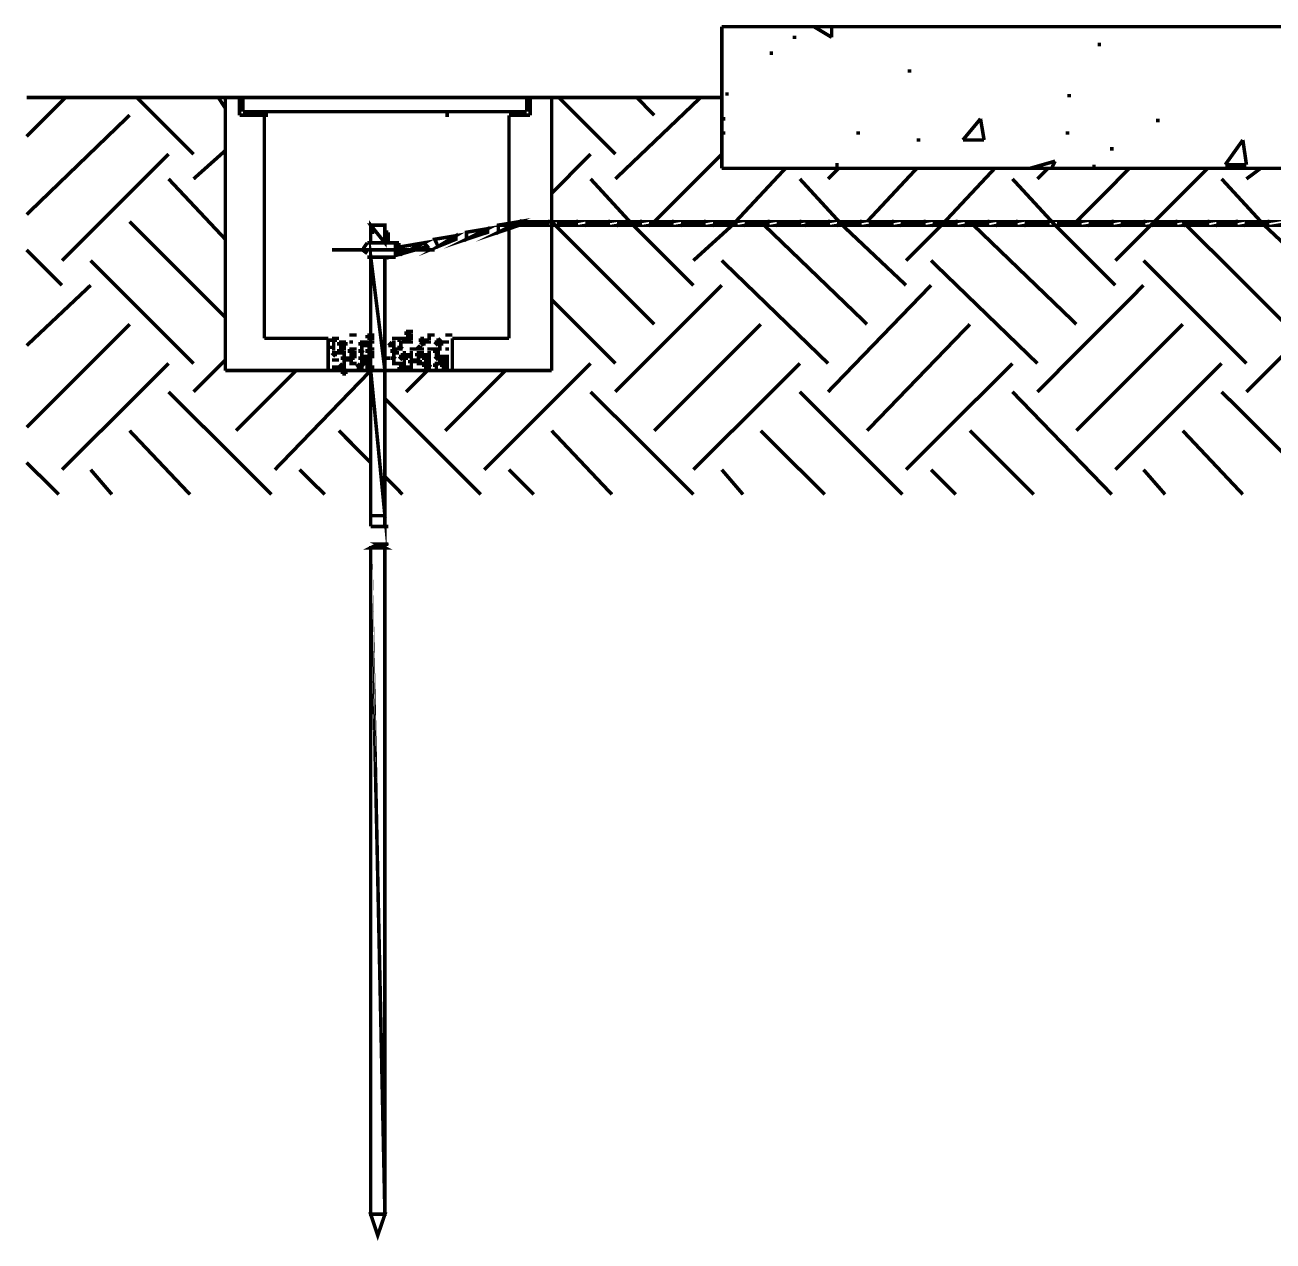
# Model space of a CAD drawing. Extents: x 219 to 1226, y 175 to 465.
# Drawn here: x 219.28 to 234.21, y 193.57 to 208.11 of the extents above; entities that cross this region are included whole.
import ezdxf

# ---------------------------------------------------------------- set-up
doc = ezdxf.new("R2010")
doc.units = 0
doc.header["$MEASUREMENT"] = 0
for name, color, linetype in [('C00-00-00-BLACK', 7, 'Continuous'), ('C00-FF-00', 3, 'Continuous'), ('C95-49-00', 34, 'Continuous'), ('CFD-CC-65', 31, 'Continuous')]:
    doc.layers.add(name, color=color, linetype=linetype)

msp = doc.modelspace()

# ---------------------------------------------------------------- linework, layer by layer
at = {"layer": 'C00-00-00-BLACK', "const_width": 0.0423}
for points in [[(227.613, 208.094), (237.877, 208.094)], [(227.613, 206.4), (227.613, 208.094)], [(228.716, 208.094), (228.928, 207.967)], [(228.928, 207.967), (228.928, 208.094)], [(228.462, 207.967), (228.505, 207.967)], [(228.206, 207.798), (228.206, 207.755)], [(232.108, 207.882), (232.151, 207.882)], [(229.859, 207.586), (229.859, 207.544)], [(219.299, 207.248), (227.613, 207.248)], [(221.675, 203.982), (221.675, 207.248)], [(221.675, 207.248), (221.845, 207.248)], [(221.845, 207.248), (221.845, 207.036)], [(221.887, 207.248), (225.279, 207.248)], [(221.887, 207.248), (221.887, 207.078)], [(225.279, 207.078), (225.279, 207.248)], [(225.321, 207.248), (225.578, 207.248)], [(225.321, 207.036), (225.321, 207.248)], [(225.578, 207.248), (225.578, 205.848)], [(225.578, 203.982), (225.578, 207.248)], [(227.613, 206.993), (227.613, 207.248)], [(227.656, 207.289), (227.697, 207.289)], [(231.769, 207.289), (231.769, 207.248)], [(221.887, 207.078), (225.279, 207.078)], [(221.845, 207.036), (222.141, 207.036)], [(222.141, 204.367), (222.141, 207.036)], [(222.141, 207.036), (222.184, 207.036)], [(224.306, 207.036), (224.349, 207.036)], [(225.068, 204.367), (225.068, 207.036)], [(225.068, 207.036), (225.321, 207.036)], [(227.613, 206.993), (227.656, 206.993)], [(230.497, 206.739), (230.708, 206.993)], [(230.751, 206.739), (230.708, 206.993)], [(232.83, 206.993), (232.83, 206.952)], [(227.613, 206.823), (227.656, 206.823)], [(229.224, 206.823), (229.267, 206.823)], [(231.727, 206.823), (231.769, 206.823)], [(229.946, 206.739), (229.989, 206.739)], [(230.497, 206.739), (230.751, 206.739)], [(232.278, 206.655), (232.278, 206.613)], [(233.635, 206.443), (233.846, 206.739)], [(233.889, 206.443), (233.846, 206.739)], [(231.301, 206.4), (231.6, 206.486)], [(231.558, 206.4), (231.6, 206.486)], [(237.877, 206.4), (227.613, 206.4)], [(228.971, 206.443), (229.013, 206.443)], [(232.066, 206.443), (232.066, 206.4)], [(233.635, 206.443), (233.889, 206.443)], [(223.414, 205.721), (223.414, 205.509)], [(223.414, 205.721), (223.584, 205.721)], [(223.584, 205.721), (223.584, 205.509)], [(223.414, 205.636), (223.457, 205.636)], [(223.414, 205.509), (223.414, 205.636)], [(223.584, 205.636), (223.625, 205.636)], [(223.625, 205.509), (223.625, 205.636)], [(222.949, 205.425), (224.179, 205.425)], [(223.372, 205.509), (223.372, 205.509), (223.329, 205.447), (223.329, 205.425), (223.329, 205.415), (223.372, 205.382), (223.372, 205.382)], [(223.372, 205.509), (223.711, 205.509)], [(223.711, 205.339), (223.711, 205.509)], [(223.711, 205.509), (223.711, 205.382)], [(223.753, 205.509), (223.711, 205.509)], [(223.711, 205.466), (223.753, 205.466)], [(223.711, 205.466), (223.753, 205.466)], [(223.711, 205.425), (223.753, 205.425)], [(223.711, 205.425), (223.753, 205.425)], [(223.753, 205.382), (223.753, 205.509)], [(223.372, 205.339), (223.711, 205.339)], [(223.414, 205.339), (223.414, 202.118)], [(223.584, 205.339), (223.584, 202.118)], [(223.711, 205.382), (223.753, 205.382)], [(223.753, 205.382), (223.795, 205.382)], [(222.141, 204.367), (222.906, 204.367)], [(222.906, 203.982), (222.906, 204.367)], [(222.949, 204.367), (222.991, 204.367)], [(222.949, 204.367), (222.949, 204.324)], [(222.991, 204.367), (222.949, 204.367)], [(222.949, 204.367), (222.991, 204.367)], [(222.991, 204.324), (222.991, 204.367)], [(222.991, 204.367), (223.033, 204.367)], [(222.991, 204.367), (223.033, 204.367)], [(223.159, 204.408), (223.202, 204.408)], [(223.159, 204.408), (223.202, 204.408)], [(223.159, 204.408), (223.202, 204.408)], [(223.159, 204.408), (223.202, 204.408)], [(223.159, 204.408), (223.202, 204.408)], [(223.202, 204.408), (223.159, 204.408)], [(223.159, 204.408), (223.202, 204.408)], [(223.159, 204.408), (223.202, 204.408)], [(223.202, 204.408), (223.245, 204.408)], [(223.202, 204.408), (223.245, 204.408)], [(223.414, 204.408), (223.372, 204.408)], [(223.372, 204.408), (223.372, 204.367)], [(223.372, 204.367), (223.414, 204.367)], [(223.372, 204.367), (223.414, 204.367)], [(223.414, 204.367), (223.414, 204.408)], [(223.414, 204.408), (223.457, 204.408)], [(223.414, 204.408), (223.457, 204.408)], [(223.414, 204.408), (223.457, 204.408)], [(223.414, 204.408), (223.457, 204.408)], [(223.414, 204.367), (223.457, 204.367)], [(223.668, 204.367), (223.711, 204.367)], [(223.668, 204.367), (223.711, 204.367)], [(223.668, 204.367), (223.711, 204.367)], [(223.668, 204.367), (223.711, 204.367)], [(223.668, 204.367), (223.711, 204.367)], [(223.711, 204.367), (223.668, 204.367)], [(223.668, 204.367), (223.711, 204.367)], [(223.668, 204.367), (223.711, 204.367)], [(223.668, 204.367), (223.711, 204.367)], [(223.711, 204.367), (223.753, 204.367)], [(223.753, 204.367), (223.753, 204.324)], [(223.795, 204.367), (223.753, 204.367)], [(223.753, 204.367), (223.795, 204.367)], [(223.753, 204.367), (223.795, 204.367)], [(223.753, 204.367), (223.795, 204.367)], [(223.837, 204.324), (223.795, 204.367)], [(223.795, 204.367), (223.837, 204.367)], [(223.795, 204.367), (223.837, 204.367)], [(223.88, 204.451), (223.837, 204.451)], [(223.837, 204.451), (223.837, 204.408)], [(223.837, 204.408), (223.88, 204.408)], [(223.837, 204.367), (223.88, 204.367)], [(223.837, 204.367), (223.837, 204.324)], [(223.88, 204.367), (223.837, 204.367)], [(223.88, 204.408), (223.88, 204.451)], [(223.88, 204.451), (223.921, 204.451)], [(223.88, 204.451), (223.921, 204.451)], [(223.88, 204.451), (223.921, 204.451)], [(223.88, 204.451), (223.921, 204.451)], [(223.88, 204.408), (223.921, 204.408)], [(223.88, 204.408), (223.921, 204.408)], [(223.88, 204.324), (223.88, 204.367)], [(223.88, 204.367), (223.921, 204.367)], [(223.88, 204.367), (223.921, 204.367)], [(223.88, 204.367), (223.921, 204.367)], [(224.007, 204.367), (224.007, 204.324)], [(224.05, 204.367), (224.007, 204.367)], [(224.007, 204.367), (224.05, 204.367)], [(224.007, 204.367), (224.05, 204.367)], [(224.007, 204.367), (224.05, 204.367)], [(224.007, 204.367), (224.05, 204.367)], [(224.05, 204.324), (224.05, 204.367)], [(224.091, 204.408), (224.136, 204.408)], [(224.091, 204.408), (224.136, 204.408)], [(224.091, 204.408), (224.136, 204.408)], [(224.091, 204.408), (224.136, 204.408)], [(224.136, 204.408), (224.091, 204.408)], [(224.091, 204.367), (224.091, 204.324)], [(224.091, 204.324), (224.091, 204.367)], [(224.091, 204.367), (224.136, 204.367)], [(224.091, 204.367), (224.136, 204.367)], [(224.136, 204.408), (224.179, 204.408)], [(224.136, 204.408), (224.179, 204.408)], [(224.136, 204.408), (224.179, 204.408)], [(224.136, 204.408), (224.179, 204.408)], [(224.136, 204.408), (224.179, 204.408)], [(224.263, 204.324), (224.22, 204.367)], [(224.22, 204.367), (224.22, 204.324)], [(224.306, 204.408), (224.349, 204.408)], [(224.306, 204.408), (224.349, 204.408)], [(224.306, 204.408), (224.349, 204.408)], [(224.306, 204.408), (224.349, 204.408)], [(224.306, 204.408), (224.349, 204.408)], [(224.349, 204.408), (224.306, 204.408)], [(224.306, 204.408), (224.349, 204.408)], [(224.306, 204.408), (224.349, 204.408)], [(224.349, 204.408), (224.39, 204.408)], [(224.349, 204.408), (224.39, 204.408)], [(224.39, 204.367), (225.068, 204.367)], [(224.39, 204.367), (224.39, 203.982)], [(222.949, 204.324), (222.991, 204.324)], [(222.949, 204.324), (222.991, 204.324)], [(222.949, 204.324), (222.991, 204.324)], [(222.949, 204.281), (222.991, 204.281)], [(222.949, 204.281), (222.991, 204.281)], [(222.949, 204.281), (222.949, 204.24)], [(222.949, 204.24), (222.949, 204.281)], [(222.949, 204.281), (222.991, 204.281)], [(222.949, 204.281), (222.991, 204.281)], [(222.949, 204.281), (222.991, 204.281)], [(222.949, 204.281), (222.991, 204.281)], [(222.949, 204.24), (222.991, 204.24)], [(223.033, 204.324), (223.033, 204.281)], [(223.075, 204.324), (223.033, 204.324)], [(223.033, 204.324), (223.075, 204.324)], [(223.033, 204.281), (223.075, 204.281)], [(223.033, 204.281), (223.075, 204.281)], [(223.033, 204.24), (223.075, 204.24)], [(223.033, 204.24), (223.033, 204.194)], [(223.075, 204.24), (223.033, 204.24)], [(223.118, 204.324), (223.075, 204.324)], [(223.075, 204.324), (223.118, 204.324)], [(223.075, 204.324), (223.118, 204.324)], [(223.075, 204.324), (223.118, 204.324)], [(223.075, 204.281), (223.118, 204.281)], [(223.075, 204.281), (223.118, 204.281)], [(223.075, 204.281), (223.118, 204.281)], [(223.075, 204.194), (223.075, 204.24)], [(223.075, 204.24), (223.118, 204.24)], [(223.075, 204.24), (223.118, 204.24)], [(223.118, 204.281), (223.118, 204.324)], [(223.159, 204.324), (223.202, 204.324)], [(223.159, 204.324), (223.202, 204.324)], [(223.159, 204.324), (223.202, 204.324)], [(223.159, 204.324), (223.202, 204.324)], [(223.159, 204.324), (223.202, 204.324)], [(223.159, 204.324), (223.202, 204.324)], [(223.159, 204.324), (223.202, 204.324)], [(223.159, 204.324), (223.202, 204.324)], [(223.159, 204.324), (223.202, 204.324)], [(223.159, 204.24), (223.202, 204.24)], [(223.159, 204.24), (223.159, 204.194)], [(223.202, 204.24), (223.159, 204.24)], [(223.202, 204.194), (223.202, 204.24)], [(223.202, 204.24), (223.245, 204.24)], [(223.202, 204.24), (223.245, 204.24)], [(223.287, 204.324), (223.287, 204.281)], [(223.329, 204.324), (223.287, 204.324)], [(223.287, 204.324), (223.329, 204.324)], [(223.287, 204.324), (223.329, 204.324)], [(223.287, 204.324), (223.329, 204.324)], [(223.287, 204.281), (223.329, 204.281)], [(223.287, 204.281), (223.329, 204.281)], [(223.287, 204.24), (223.287, 204.194)], [(223.329, 204.194), (223.287, 204.24)], [(223.287, 204.24), (223.329, 204.24)], [(223.287, 204.24), (223.329, 204.24)], [(223.329, 204.281), (223.329, 204.324)], [(223.329, 204.324), (223.372, 204.324)], [(223.329, 204.324), (223.372, 204.324)], [(223.329, 204.281), (223.372, 204.281)], [(223.329, 204.281), (223.372, 204.281)], [(223.329, 204.281), (223.372, 204.281)], [(223.372, 204.324), (223.414, 204.324)], [(223.372, 204.324), (223.372, 204.281)], [(223.414, 204.324), (223.372, 204.324)], [(223.372, 204.281), (223.414, 204.281)], [(223.372, 204.281), (223.414, 204.281)], [(223.372, 204.24), (223.414, 204.24)], [(223.372, 204.24), (223.372, 204.194)], [(223.414, 204.24), (223.372, 204.24)], [(223.414, 204.281), (223.414, 204.324)], [(223.414, 204.324), (223.457, 204.324)], [(223.414, 204.324), (223.457, 204.324)], [(223.414, 204.324), (223.457, 204.324)], [(223.414, 204.194), (223.414, 204.24)], [(223.414, 204.24), (223.457, 204.24)], [(223.414, 204.24), (223.457, 204.24)], [(223.414, 204.24), (223.457, 204.24)], [(223.668, 204.324), (223.625, 204.281)], [(223.625, 204.281), (223.668, 204.281)], [(223.668, 204.281), (223.668, 204.324)], [(223.668, 204.324), (223.711, 204.324)], [(223.668, 204.324), (223.711, 204.324)], [(223.668, 204.324), (223.711, 204.324)], [(223.668, 204.281), (223.711, 204.281)], [(223.668, 204.281), (223.711, 204.281)], [(223.668, 204.281), (223.711, 204.281)], [(223.668, 204.24), (223.711, 204.24)], [(223.668, 204.24), (223.668, 204.194)], [(223.711, 204.24), (223.668, 204.24)], [(223.711, 204.194), (223.711, 204.24)], [(223.711, 204.24), (223.753, 204.24)], [(223.711, 204.24), (223.753, 204.24)], [(223.711, 204.24), (223.753, 204.24)], [(223.753, 204.324), (223.795, 204.324)], [(223.753, 204.324), (223.795, 204.324)], [(223.753, 204.281), (223.753, 204.24)], [(223.795, 204.24), (223.753, 204.281)], [(223.753, 204.281), (223.795, 204.281)], [(223.753, 204.281), (223.795, 204.281)], [(223.753, 204.24), (223.795, 204.24)], [(223.753, 204.24), (223.795, 204.24)], [(223.753, 204.24), (223.795, 204.24)], [(223.753, 204.24), (223.795, 204.24)], [(223.795, 204.324), (223.837, 204.324)], [(223.795, 204.324), (223.837, 204.324)], [(223.795, 204.324), (223.837, 204.324)], [(223.837, 204.324), (223.88, 204.324)], [(223.88, 204.324), (223.921, 204.324)], [(223.88, 204.24), (223.921, 204.24)], [(223.88, 204.24), (223.921, 204.24)], [(223.88, 204.24), (223.921, 204.24)], [(223.88, 204.24), (223.921, 204.24)], [(223.88, 204.24), (223.921, 204.24)], [(223.921, 204.24), (223.88, 204.24)], [(223.88, 204.24), (223.921, 204.24)], [(223.88, 204.24), (223.921, 204.24)], [(223.921, 204.24), (223.964, 204.24)], [(223.921, 204.24), (223.964, 204.24)], [(224.007, 204.281), (223.964, 204.24)], [(223.964, 204.24), (224.007, 204.24)], [(223.964, 204.24), (224.007, 204.24)], [(224.007, 204.324), (224.05, 204.324)], [(224.007, 204.324), (224.05, 204.324)], [(224.007, 204.324), (224.05, 204.324)], [(224.007, 204.324), (224.05, 204.281)], [(224.007, 204.24), (224.007, 204.281)], [(224.007, 204.24), (224.05, 204.24)], [(224.007, 204.24), (224.05, 204.24)], [(224.007, 204.24), (224.05, 204.24)], [(224.007, 204.24), (224.05, 204.24)], [(224.05, 204.281), (224.05, 204.324)], [(224.05, 204.324), (224.091, 204.324)], [(224.091, 204.324), (224.136, 204.324)], [(224.091, 204.324), (224.136, 204.324)], [(224.091, 204.324), (224.136, 204.324)], [(224.091, 204.324), (224.136, 204.324)], [(224.136, 204.324), (224.091, 204.324)], [(224.091, 204.24), (224.136, 204.24)], [(224.091, 204.24), (224.136, 204.24)], [(224.091, 204.24), (224.136, 204.24)], [(224.091, 204.24), (224.136, 204.24)], [(224.091, 204.24), (224.136, 204.24)], [(224.136, 204.24), (224.091, 204.24)], [(224.091, 204.24), (224.136, 204.24)], [(224.091, 204.24), (224.136, 204.24)], [(224.136, 204.24), (224.179, 204.24)], [(224.136, 204.24), (224.179, 204.24)], [(224.179, 204.324), (224.22, 204.324)], [(224.179, 204.324), (224.22, 204.324)], [(224.179, 204.324), (224.22, 204.281)], [(224.22, 204.324), (224.179, 204.324)], [(224.179, 204.324), (224.22, 204.324)], [(224.179, 204.24), (224.22, 204.24)], [(224.179, 204.24), (224.179, 204.194)], [(224.22, 204.24), (224.179, 204.24)], [(224.22, 204.324), (224.263, 204.324)], [(224.22, 204.281), (224.263, 204.281)], [(224.22, 204.281), (224.263, 204.281)], [(224.22, 204.194), (224.22, 204.24)], [(224.22, 204.24), (224.263, 204.24)], [(224.22, 204.24), (224.263, 204.24)], [(224.22, 204.24), (224.263, 204.24)], [(224.263, 204.281), (224.263, 204.324)], [(224.263, 204.324), (224.306, 204.324)], [(224.263, 204.324), (224.306, 204.324)], [(224.306, 204.324), (224.349, 204.324)], [(224.306, 204.324), (224.349, 204.324)], [(224.306, 204.324), (224.349, 204.324)], [(224.306, 204.324), (224.349, 204.324)], [(224.306, 204.324), (224.349, 204.324)], [(224.306, 204.324), (224.349, 204.324)], [(224.306, 204.324), (224.349, 204.324)], [(224.306, 204.324), (224.349, 204.324)], [(224.306, 204.324), (224.349, 204.324)], [(224.306, 204.24), (224.349, 204.24)], [(224.306, 204.24), (224.349, 204.24)], [(224.306, 204.24), (224.349, 204.24)], [(224.306, 204.24), (224.349, 204.24)], [(224.306, 204.24), (224.349, 204.24)], [(224.306, 204.24), (224.349, 204.24)], [(224.306, 204.24), (224.349, 204.24)], [(224.306, 204.24), (224.349, 204.24)], [(224.306, 204.24), (224.349, 204.24)], [(224.306, 204.24), (224.349, 204.24)], [(222.906, 204.067), (222.906, 204.109)], [(222.991, 204.194), (222.949, 204.194)], [(222.949, 204.194), (222.991, 204.194)], [(222.949, 204.194), (222.991, 204.151)], [(222.949, 204.109), (222.991, 204.109)], [(222.949, 204.109), (222.991, 204.109)], [(222.949, 204.109), (222.991, 204.109)], [(222.949, 204.109), (222.991, 204.109)], [(222.991, 204.109), (222.949, 204.109)], [(222.991, 204.151), (222.991, 204.194)], [(222.991, 204.194), (223.033, 204.194)], [(222.991, 204.194), (223.033, 204.194)], [(222.991, 204.194), (223.033, 204.194)], [(222.991, 204.194), (223.033, 204.194)], [(222.991, 204.194), (223.033, 204.194)], [(222.991, 204.194), (223.033, 204.194)], [(222.991, 204.109), (223.033, 204.109)], [(222.991, 204.109), (223.033, 204.109)], [(222.991, 204.109), (223.033, 204.109)], [(222.991, 204.109), (223.033, 204.109)], [(223.033, 204.194), (223.075, 204.194)], [(223.075, 204.067), (223.033, 204.025)], [(223.075, 204.194), (223.118, 204.194)], [(223.075, 204.151), (223.075, 204.109)], [(223.118, 204.151), (223.075, 204.151)], [(223.075, 204.151), (223.118, 204.151)], [(223.075, 204.151), (223.118, 204.151)], [(223.075, 204.151), (223.118, 204.151)], [(223.075, 204.151), (223.118, 204.151)], [(223.075, 204.109), (223.118, 204.109)], [(223.075, 204.109), (223.118, 204.109)], [(223.075, 204.109), (223.118, 204.109)], [(223.075, 204.109), (223.118, 204.109)], [(223.075, 204.025), (223.075, 204.067)], [(223.075, 204.067), (223.118, 204.067)], [(223.118, 204.109), (223.118, 204.151)], [(223.118, 204.109), (223.159, 204.109)], [(223.118, 204.109), (223.159, 204.109)], [(223.159, 204.194), (223.202, 204.194)], [(223.159, 204.194), (223.202, 204.194)], [(223.159, 204.151), (223.202, 204.151)], [(223.159, 204.151), (223.159, 204.109)], [(223.202, 204.151), (223.159, 204.151)], [(223.159, 204.151), (223.202, 204.151)], [(223.159, 204.151), (223.202, 204.151)], [(223.159, 204.109), (223.202, 204.109)], [(223.159, 204.109), (223.202, 204.109)], [(223.159, 204.067), (223.202, 204.067)], [(223.159, 204.067), (223.202, 204.067)], [(223.159, 204.067), (223.202, 204.067)], [(223.159, 204.067), (223.202, 204.067)], [(223.202, 204.067), (223.159, 204.067)], [(223.202, 204.194), (223.245, 204.194)], [(223.202, 204.194), (223.245, 204.194)], [(223.202, 204.109), (223.202, 204.151)], [(223.202, 204.151), (223.245, 204.151)], [(223.202, 204.067), (223.245, 204.067)], [(223.202, 204.067), (223.245, 204.067)], [(223.202, 204.067), (223.245, 204.067)], [(223.202, 204.067), (223.245, 204.067)], [(223.202, 204.067), (223.245, 204.067)], [(223.287, 204.067), (223.245, 204.025)], [(223.287, 204.194), (223.329, 204.194)], [(223.287, 204.194), (223.329, 204.194)], [(223.287, 204.194), (223.329, 204.194)], [(223.287, 204.194), (223.329, 204.194)], [(223.287, 204.151), (223.287, 204.109)], [(223.329, 204.151), (223.287, 204.151)], [(223.287, 204.151), (223.329, 204.151)], [(223.287, 204.151), (223.329, 204.151)], [(223.287, 204.151), (223.329, 204.151)], [(223.287, 204.151), (223.329, 204.151)], [(223.287, 204.109), (223.329, 204.109)], [(223.287, 204.109), (223.329, 204.109)], [(223.287, 204.109), (223.329, 204.109)], [(223.287, 204.109), (223.329, 204.109)], [(223.329, 204.025), (223.287, 204.067)], [(223.287, 204.067), (223.329, 204.067)], [(223.287, 204.067), (223.329, 204.067)], [(223.329, 204.109), (223.329, 204.151)], [(223.329, 204.151), (223.372, 204.151)], [(223.372, 204.109), (223.329, 204.067)], [(223.329, 204.109), (223.372, 204.109)], [(223.329, 204.067), (223.372, 204.067)], [(223.329, 204.067), (223.372, 204.067)], [(223.372, 204.194), (223.414, 204.194)], [(223.372, 204.194), (223.414, 204.194)], [(223.372, 204.151), (223.414, 204.151)], [(223.372, 204.151), (223.414, 204.151)], [(223.372, 204.151), (223.372, 204.109)], [(223.414, 204.151), (223.372, 204.151)], [(223.372, 204.151), (223.414, 204.151)], [(223.372, 204.151), (223.414, 204.151)], [(223.372, 204.067), (223.372, 204.109)], [(223.372, 204.109), (223.414, 204.109)], [(223.372, 204.109), (223.414, 204.109)], [(223.372, 204.109), (223.414, 204.109)], [(223.372, 204.067), (223.414, 204.067)], [(223.372, 204.067), (223.414, 204.067)], [(223.414, 204.067), (223.372, 204.067)], [(223.372, 204.067), (223.372, 204.025)], [(223.372, 204.067), (223.414, 204.067)], [(223.414, 204.194), (223.457, 204.194)], [(223.414, 204.109), (223.414, 204.151)], [(223.414, 204.151), (223.457, 204.151)], [(223.414, 204.025), (223.414, 204.067)], [(223.625, 204.109), (223.625, 204.151)], [(223.668, 204.194), (223.711, 204.194)], [(223.668, 204.194), (223.711, 204.194)], [(223.668, 204.151), (223.711, 204.151)], [(223.668, 204.151), (223.668, 204.109)], [(223.668, 204.109), (223.711, 204.151)], [(223.711, 204.151), (223.668, 204.151)], [(223.668, 204.151), (223.711, 204.151)], [(223.668, 204.151), (223.711, 204.151)], [(223.668, 204.151), (223.711, 204.151)], [(223.668, 204.109), (223.711, 204.109)], [(223.668, 204.109), (223.711, 204.109)], [(223.668, 204.067), (223.711, 204.067)], [(223.668, 204.067), (223.711, 204.067)], [(223.668, 204.067), (223.711, 204.067)], [(223.668, 204.067), (223.711, 204.067)], [(223.668, 204.067), (223.711, 204.067)], [(223.711, 204.067), (223.668, 204.067)], [(223.668, 204.067), (223.711, 204.067)], [(223.668, 204.067), (223.711, 204.067)], [(223.711, 204.194), (223.753, 204.194)], [(223.711, 204.067), (223.753, 204.067)], [(223.711, 204.067), (223.753, 204.067)], [(223.753, 204.151), (223.795, 204.151)], [(223.753, 204.151), (223.795, 204.151)], [(223.753, 204.151), (223.795, 204.109)], [(223.795, 204.151), (223.753, 204.151)], [(223.753, 204.151), (223.795, 204.151)], [(223.753, 204.067), (223.795, 204.067)], [(223.753, 204.067), (223.795, 204.067)], [(223.753, 204.067), (223.795, 204.025)], [(223.795, 204.067), (223.753, 204.067)], [(223.837, 204.194), (223.795, 204.194)], [(223.795, 204.194), (223.795, 204.151)], [(223.795, 204.151), (223.837, 204.151)], [(223.795, 204.109), (223.837, 204.109)], [(223.795, 204.109), (223.837, 204.109)], [(223.795, 204.025), (223.795, 204.067)], [(223.795, 204.067), (223.837, 204.067)], [(223.795, 204.067), (223.837, 204.067)], [(223.795, 204.067), (223.837, 204.067)], [(223.837, 204.151), (223.837, 204.194)], [(223.837, 204.109), (223.837, 204.151)], [(223.837, 204.151), (223.88, 204.151)], [(223.88, 204.151), (223.88, 204.194)], [(223.88, 204.194), (223.921, 204.194)], [(223.88, 204.151), (223.921, 204.151)], [(223.88, 204.151), (223.921, 204.151)], [(223.88, 204.151), (223.921, 204.151)], [(223.88, 204.151), (223.921, 204.151)], [(223.88, 204.151), (223.921, 204.151)], [(223.88, 204.151), (223.921, 204.151)], [(223.88, 204.151), (223.921, 204.151)], [(223.88, 204.109), (223.921, 204.109)], [(223.88, 204.109), (223.88, 204.067)], [(223.921, 204.109), (223.88, 204.109)], [(223.88, 204.109), (223.921, 204.109)], [(223.88, 204.109), (223.921, 204.109)], [(223.88, 204.067), (223.921, 204.067)], [(223.88, 204.067), (223.921, 204.067)], [(223.88, 204.067), (223.921, 204.067)], [(223.921, 204.067), (223.921, 204.109)], [(223.921, 204.109), (223.964, 204.109)], [(223.964, 204.194), (223.964, 204.151)], [(224.007, 204.194), (223.964, 204.194)], [(223.964, 204.194), (224.007, 204.194)], [(223.964, 204.151), (224.007, 204.151)], [(223.964, 204.151), (224.007, 204.151)], [(223.964, 204.109), (223.964, 204.067)], [(224.007, 204.109), (223.964, 204.109)], [(223.964, 204.067), (224.007, 204.067)], [(223.964, 204.067), (224.007, 204.067)], [(224.05, 204.194), (224.007, 204.194)], [(224.007, 204.194), (224.05, 204.194)], [(224.007, 204.194), (224.05, 204.194)], [(224.007, 204.151), (224.05, 204.151)], [(224.007, 204.151), (224.05, 204.151)], [(224.007, 204.067), (224.007, 204.109)], [(224.007, 204.067), (224.05, 204.067)], [(224.007, 204.067), (224.05, 204.067)], [(224.007, 204.067), (224.05, 204.067)], [(224.05, 204.151), (224.05, 204.194)], [(224.05, 204.151), (224.05, 204.109)], [(224.091, 204.151), (224.05, 204.151)], [(224.05, 204.151), (224.091, 204.151)], [(224.05, 204.151), (224.091, 204.151)], [(224.05, 204.109), (224.091, 204.109)], [(224.05, 204.109), (224.091, 204.109)], [(224.05, 204.067), (224.05, 204.025)], [(224.091, 204.067), (224.05, 204.067)], [(224.05, 204.067), (224.091, 204.067)], [(224.091, 204.194), (224.091, 204.151)], [(224.091, 204.151), (224.091, 204.194)], [(224.091, 204.194), (224.136, 204.194)], [(224.091, 204.194), (224.136, 204.194)], [(224.091, 204.194), (224.136, 204.194)], [(224.091, 204.109), (224.091, 204.151)], [(224.091, 204.151), (224.136, 204.151)], [(224.091, 204.151), (224.136, 204.151)], [(224.091, 204.151), (224.136, 204.151)], [(224.091, 204.151), (224.136, 204.151)], [(224.091, 204.109), (224.136, 204.109)], [(224.091, 204.109), (224.136, 204.109)], [(224.091, 204.109), (224.136, 204.109)], [(224.091, 204.067), (224.091, 204.109)], [(224.136, 204.025), (224.091, 204.067)], [(224.091, 204.067), (224.136, 204.067)], [(224.091, 204.067), (224.136, 204.067)], [(224.091, 204.067), (224.136, 204.067)], [(224.091, 204.067), (224.136, 204.067)], [(224.179, 204.194), (224.22, 204.194)], [(224.179, 204.151), (224.22, 204.151)], [(224.179, 204.151), (224.22, 204.151)], [(224.179, 204.151), (224.22, 204.109)], [(224.22, 204.151), (224.179, 204.151)], [(224.179, 204.151), (224.22, 204.151)], [(224.179, 204.067), (224.22, 204.067)], [(224.179, 204.067), (224.179, 204.025)], [(224.179, 204.025), (224.22, 204.067)], [(224.22, 204.067), (224.179, 204.067)], [(224.179, 204.067), (224.22, 204.067)], [(224.22, 204.151), (224.22, 204.194)], [(224.22, 204.194), (224.22, 204.151)], [(224.22, 204.109), (224.263, 204.151)], [(224.263, 204.151), (224.22, 204.151)], [(224.22, 204.151), (224.263, 204.151)], [(224.22, 204.151), (224.263, 204.151)], [(224.22, 204.109), (224.263, 204.109)], [(224.22, 204.109), (224.263, 204.109)], [(224.22, 204.067), (224.263, 204.067)], [(224.22, 204.067), (224.263, 204.067)], [(224.306, 204.151), (224.263, 204.151)], [(224.263, 204.151), (224.306, 204.151)], [(224.263, 204.151), (224.306, 204.151)], [(224.263, 204.109), (224.306, 204.109)], [(224.263, 204.109), (224.263, 204.067)], [(224.263, 204.067), (224.306, 204.109)], [(224.306, 204.109), (224.263, 204.109)], [(224.263, 204.109), (224.306, 204.109)], [(224.263, 204.067), (224.306, 204.067)], [(224.263, 204.067), (224.263, 204.025)], [(224.306, 204.067), (224.263, 204.067)], [(224.263, 204.067), (224.306, 204.067)], [(224.263, 204.067), (224.306, 204.067)], [(224.263, 204.067), (224.306, 204.067)], [(224.306, 204.151), (224.349, 204.151)], [(224.306, 204.151), (224.349, 204.151)], [(224.306, 204.151), (224.349, 204.151)], [(224.306, 204.151), (224.349, 204.151)], [(224.306, 204.151), (224.349, 204.151)], [(224.306, 204.151), (224.349, 204.151)], [(224.306, 204.109), (224.349, 204.109)], [(224.306, 204.109), (224.349, 204.109)], [(224.306, 204.067), (224.306, 204.109)], [(224.306, 204.025), (224.306, 204.067)], [(224.306, 204.067), (224.349, 204.067)], [(224.306, 204.067), (224.349, 204.067)], [(222.906, 203.982), (221.675, 203.982)], [(224.39, 203.982), (222.906, 203.982)], [(222.949, 204.025), (222.991, 204.025)], [(222.949, 204.025), (222.991, 204.025)], [(222.949, 204.025), (222.991, 204.025)], [(222.949, 204.025), (222.991, 204.025)], [(222.991, 204.025), (222.949, 204.025)], [(222.991, 204.025), (223.033, 204.025)], [(222.991, 204.025), (223.033, 204.025)], [(222.991, 204.025), (223.033, 204.025)], [(222.991, 204.025), (223.033, 204.025)], [(222.991, 204.025), (223.033, 204.025)], [(223.033, 204.025), (223.075, 204.025)], [(223.033, 204.025), (223.075, 204.025)], [(223.118, 203.982), (223.075, 204.025)], [(223.075, 204.025), (223.075, 203.982)], [(223.075, 204.025), (223.118, 204.025)], [(223.075, 204.025), (223.118, 204.025)], [(223.118, 204.025), (223.075, 204.025)], [(223.075, 203.982), (223.118, 203.982)], [(223.075, 203.982), (223.118, 203.982)], [(223.075, 203.982), (223.075, 203.941)], [(223.075, 203.982), (223.118, 203.982)], [(223.075, 203.982), (223.118, 203.982)], [(223.075, 203.982), (223.118, 203.982)], [(223.075, 203.941), (223.118, 203.941)], [(223.075, 203.941), (223.118, 203.941)], [(223.118, 203.941), (223.118, 203.982)], [(223.118, 203.982), (223.159, 203.982)], [(223.118, 203.982), (223.159, 203.982)], [(223.159, 203.982), (223.202, 203.982)], [(223.159, 203.982), (223.202, 203.982)], [(223.159, 203.982), (223.202, 203.982)], [(223.159, 203.982), (223.202, 203.982)], [(223.202, 203.982), (223.159, 203.982)], [(223.159, 203.982), (223.202, 203.982)], [(223.159, 203.982), (223.202, 203.982)], [(223.202, 203.982), (223.245, 203.982)], [(223.202, 203.982), (223.245, 203.982)], [(223.245, 204.025), (223.287, 204.025)], [(223.245, 204.025), (223.287, 204.025)], [(223.287, 204.025), (223.329, 204.025)], [(223.287, 204.025), (223.329, 204.025)], [(223.372, 204.025), (223.414, 204.025)], [(223.372, 204.025), (223.414, 204.025)], [(223.372, 204.025), (223.372, 203.982)], [(223.372, 204.025), (223.414, 204.025)], [(223.372, 204.025), (223.414, 204.025)], [(223.372, 204.025), (223.414, 204.025)], [(223.372, 203.982), (223.414, 203.982)], [(223.372, 203.982), (223.414, 203.982)], [(223.414, 203.982), (223.414, 204.025)], [(223.414, 204.025), (223.457, 204.025)], [(223.753, 204.025), (223.753, 203.982)], [(223.795, 204.025), (223.753, 204.025)], [(223.753, 204.025), (223.795, 204.025)], [(223.753, 203.982), (223.795, 203.982)], [(223.753, 203.982), (223.795, 203.982)], [(223.837, 204.025), (223.795, 204.025)], [(223.795, 204.025), (223.837, 204.025)], [(223.795, 204.025), (223.837, 204.025)], [(223.795, 203.982), (223.837, 203.982)], [(223.795, 203.982), (223.837, 203.982)], [(223.837, 203.982), (223.837, 204.025)], [(223.837, 204.025), (223.88, 204.025)], [(223.837, 203.982), (223.88, 203.982)], [(223.88, 204.025), (223.921, 204.025)], [(223.88, 204.025), (223.921, 204.025)], [(223.88, 204.025), (223.88, 203.982)], [(223.88, 203.982), (223.88, 204.025)], [(223.88, 204.025), (223.921, 204.025)], [(223.88, 204.025), (223.921, 204.025)], [(223.88, 204.025), (223.921, 204.025)], [(223.88, 204.025), (223.921, 204.025)], [(223.88, 203.982), (223.921, 203.982)], [(224.05, 204.025), (224.091, 204.025)], [(224.05, 204.025), (224.091, 204.025)], [(224.091, 204.025), (224.136, 204.025)], [(224.091, 204.025), (224.136, 204.025)], [(224.091, 204.025), (224.136, 204.025)], [(224.179, 204.025), (224.22, 204.025)], [(224.263, 204.025), (224.306, 204.025)], [(224.263, 204.025), (224.306, 204.025)], [(224.263, 204.025), (224.306, 204.025)], [(224.263, 204.025), (224.306, 204.025)], [(224.306, 204.025), (224.349, 204.025)], [(225.578, 203.982), (224.39, 203.982)], [(223.584, 202.247), (223.414, 202.247)], [(223.457, 202.118), (223.414, 202.118)], [(223.498, 202.118), (223.457, 202.118)], [(223.457, 202.118), (223.498, 202.118)], [(223.457, 202.118), (223.498, 202.118)], [(223.541, 202.118), (223.498, 202.118)], [(223.498, 202.118), (223.498, 202.118), (223.541, 202.118), (223.541, 202.118), (223.562, 202.118), (223.609, 202.118), (223.625, 202.118)], [(223.498, 202.118), (223.541, 202.118)], [(223.584, 202.118), (223.541, 202.118)], [(223.541, 202.118), (223.584, 202.118)], [(223.584, 202.118), (223.625, 202.118)], [(223.584, 202.118), (223.625, 202.118)], [(223.584, 202.118), (223.625, 202.118)], [(223.414, 201.863), (223.414, 193.893)], [(223.457, 201.863), (223.414, 201.863)], [(223.541, 201.905), (223.457, 201.863)], [(223.541, 201.863), (223.541, 201.863), (223.467, 201.874), (223.457, 201.863)], [(223.457, 201.863), (223.498, 201.863)], [(223.457, 201.863), (223.498, 201.863)], [(223.584, 201.905), (223.541, 201.905)], [(223.541, 201.905), (223.584, 201.905)], [(223.584, 201.905), (223.584, 193.893)], [(223.584, 201.905), (223.625, 201.905)], [(223.584, 201.905), (223.625, 201.905)], [(223.584, 201.905), (223.625, 201.905)], [(223.498, 193.64), (223.414, 193.893)], [(223.498, 193.64), (223.584, 193.893)]]:
    msp.add_lwpolyline(points, dxfattribs=at)
at = {"layer": 'C00-FF-00', "const_width": 0.0423}
for points in [[(224.559, 205.636), (224.559, 205.552), (224.813, 205.678), (224.559, 205.636)], [(224.941, 205.636), (225.195, 205.763), (225.195, 205.721), (224.941, 205.636)], [(225.195, 205.721), (225.534, 205.763), (225.534, 205.721), (225.195, 205.721)], [(224.941, 205.721), (224.941, 205.636), (225.195, 205.763), (224.941, 205.721)], [(225.195, 205.763), (225.195, 205.721), (225.534, 205.763), (225.195, 205.763)], [(225.663, 205.721), (225.874, 205.763), (225.874, 205.721), (225.663, 205.721)], [(225.663, 205.763), (225.663, 205.721), (225.874, 205.763), (225.663, 205.763)], [(226.002, 205.721), (226.256, 205.763), (226.256, 205.721), (226.002, 205.721)], [(226.002, 205.763), (226.002, 205.721), (226.256, 205.763), (226.002, 205.763)], [(226.383, 205.721), (226.636, 205.763), (226.636, 205.721), (226.383, 205.721)], [(226.383, 205.763), (226.383, 205.721), (226.636, 205.763), (226.383, 205.763)], [(226.764, 205.721), (227.018, 205.763), (227.018, 205.721), (226.764, 205.721)], [(226.764, 205.763), (226.764, 205.721), (227.018, 205.763), (226.764, 205.763)], [(227.147, 205.721), (227.401, 205.763), (227.401, 205.721), (227.147, 205.721)], [(227.147, 205.763), (227.147, 205.721), (227.401, 205.763), (227.147, 205.763)], [(227.528, 205.721), (227.783, 205.763), (227.783, 205.721), (227.528, 205.721)], [(227.528, 205.763), (227.528, 205.721), (227.783, 205.763), (227.528, 205.763)], [(227.909, 205.721), (228.163, 205.763), (228.163, 205.721), (227.909, 205.721)], [(227.909, 205.763), (227.909, 205.721), (228.163, 205.763), (227.909, 205.763)], [(228.29, 205.721), (228.545, 205.763), (228.545, 205.721), (228.29, 205.721)], [(228.29, 205.763), (228.29, 205.721), (228.545, 205.763), (228.29, 205.763)], [(228.632, 205.721), (228.885, 205.763), (228.885, 205.721), (228.632, 205.721)], [(228.632, 205.763), (228.632, 205.721), (228.885, 205.763), (228.632, 205.763)], [(229.013, 205.721), (229.267, 205.763), (229.267, 205.721), (229.013, 205.721)], [(229.013, 205.763), (229.013, 205.721), (229.267, 205.763), (229.013, 205.763)], [(229.394, 205.721), (229.647, 205.763), (229.647, 205.721), (229.394, 205.721)], [(229.394, 205.763), (229.394, 205.721), (229.647, 205.763), (229.394, 205.763)], [(229.774, 205.721), (230.029, 205.763), (230.029, 205.721), (229.774, 205.721)], [(229.774, 205.763), (229.774, 205.721), (230.029, 205.763), (229.774, 205.763)], [(230.158, 205.721), (230.412, 205.763), (230.412, 205.721), (230.158, 205.721)], [(230.158, 205.763), (230.158, 205.721), (230.412, 205.763), (230.158, 205.763)], [(230.539, 205.721), (230.794, 205.763), (230.794, 205.721), (230.539, 205.721)], [(230.539, 205.763), (230.539, 205.721), (230.794, 205.763), (230.539, 205.763)], [(230.92, 205.721), (231.131, 205.763), (231.131, 205.721), (230.92, 205.721)], [(230.92, 205.763), (230.92, 205.721), (231.131, 205.763), (230.92, 205.763)], [(231.259, 205.721), (231.513, 205.763), (231.513, 205.721), (231.259, 205.721)], [(231.259, 205.763), (231.259, 205.721), (231.513, 205.763), (231.259, 205.763)], [(231.643, 205.721), (231.896, 205.763), (231.896, 205.721), (231.643, 205.721)], [(231.643, 205.763), (231.643, 205.721), (231.896, 205.763), (231.643, 205.763)], [(232.023, 205.721), (232.278, 205.763), (232.278, 205.721), (232.023, 205.721)], [(232.023, 205.763), (232.023, 205.721), (232.278, 205.763), (232.023, 205.763)], [(232.405, 205.721), (232.658, 205.763), (232.658, 205.721), (232.405, 205.721)], [(232.405, 205.763), (232.405, 205.721), (232.658, 205.763), (232.405, 205.763)], [(232.788, 205.721), (233.043, 205.763), (233.043, 205.721), (232.788, 205.721)], [(232.788, 205.763), (232.788, 205.721), (233.043, 205.763), (232.788, 205.763)], [(233.169, 205.721), (233.423, 205.763), (233.423, 205.721), (233.169, 205.721)], [(233.169, 205.763), (233.169, 205.721), (233.423, 205.763), (233.169, 205.763)], [(233.55, 205.721), (233.762, 205.763), (233.762, 205.721), (233.55, 205.721)], [(233.55, 205.763), (233.55, 205.721), (233.762, 205.763), (233.55, 205.763)], [(233.889, 205.721), (234.142, 205.763), (234.142, 205.721), (233.889, 205.721)], [(233.889, 205.763), (233.889, 205.721), (234.142, 205.763), (233.889, 205.763)], [(234.272, 205.721), (234.527, 205.763), (234.527, 205.721), (234.272, 205.721)], [(224.22, 205.466), (224.433, 205.594), (224.433, 205.552), (224.22, 205.466)], [(224.179, 205.552), (224.22, 205.466), (224.433, 205.594), (224.179, 205.552)], [(224.559, 205.552), (224.813, 205.678), (224.813, 205.636), (224.559, 205.552)], [(223.795, 205.382), (224.05, 205.509), (224.091, 205.466), (223.795, 205.382)], [(223.795, 205.466), (223.795, 205.382), (224.05, 205.509), (223.795, 205.466)]]:
    msp.add_lwpolyline(points, close=True, dxfattribs=at)
at = {"layer": 'C00-FF-00'}
for points in [[(224.941, 205.721), (224.941, 205.636), (225.195, 205.763), (224.941, 205.721)], [(224.941, 205.636), (225.195, 205.763), (225.195, 205.721), (224.941, 205.636)], [(225.195, 205.763), (225.195, 205.721), (225.534, 205.763), (225.195, 205.763)], [(225.195, 205.721), (225.534, 205.763), (225.534, 205.721), (225.195, 205.721)], [(225.663, 205.763), (225.663, 205.721), (225.874, 205.763), (225.663, 205.763)], [(225.663, 205.721), (225.874, 205.763), (225.874, 205.721), (225.663, 205.721)], [(226.002, 205.763), (226.002, 205.721), (226.256, 205.763), (226.002, 205.763)], [(226.002, 205.721), (226.256, 205.763), (226.256, 205.721), (226.002, 205.721)], [(226.383, 205.763), (226.383, 205.721), (226.636, 205.763), (226.383, 205.763)], [(226.383, 205.721), (226.636, 205.763), (226.636, 205.721), (226.383, 205.721)], [(226.764, 205.763), (226.764, 205.721), (227.018, 205.763), (226.764, 205.763)], [(226.764, 205.721), (227.018, 205.763), (227.018, 205.721), (226.764, 205.721)], [(227.147, 205.763), (227.147, 205.721), (227.401, 205.763), (227.147, 205.763)], [(227.147, 205.721), (227.401, 205.763), (227.401, 205.721), (227.147, 205.721)], [(227.528, 205.763), (227.528, 205.721), (227.783, 205.763), (227.528, 205.763)], [(227.528, 205.721), (227.783, 205.763), (227.783, 205.721), (227.528, 205.721)], [(227.909, 205.763), (227.909, 205.721), (228.163, 205.763), (227.909, 205.763)], [(227.909, 205.721), (228.163, 205.763), (228.163, 205.721), (227.909, 205.721)], [(228.29, 205.763), (228.29, 205.721), (228.545, 205.763), (228.29, 205.763)], [(228.29, 205.721), (228.545, 205.763), (228.545, 205.721), (228.29, 205.721)], [(228.632, 205.763), (228.632, 205.721), (228.885, 205.763), (228.632, 205.763)], [(228.632, 205.721), (228.885, 205.763), (228.885, 205.721), (228.632, 205.721)], [(229.013, 205.763), (229.013, 205.721), (229.267, 205.763), (229.013, 205.763)], [(229.013, 205.721), (229.267, 205.763), (229.267, 205.721), (229.013, 205.721)], [(229.394, 205.763), (229.394, 205.721), (229.647, 205.763), (229.394, 205.763)], [(229.394, 205.721), (229.647, 205.763), (229.647, 205.721), (229.394, 205.721)], [(229.774, 205.763), (229.774, 205.721), (230.029, 205.763), (229.774, 205.763)], [(229.774, 205.721), (230.029, 205.763), (230.029, 205.721), (229.774, 205.721)], [(230.158, 205.763), (230.158, 205.721), (230.412, 205.763), (230.158, 205.763)], [(230.158, 205.721), (230.412, 205.763), (230.412, 205.721), (230.158, 205.721)], [(230.539, 205.763), (230.539, 205.721), (230.794, 205.763), (230.539, 205.763)], [(230.539, 205.721), (230.794, 205.763), (230.794, 205.721), (230.539, 205.721)], [(230.92, 205.763), (230.92, 205.721), (231.131, 205.763), (230.92, 205.763)], [(230.92, 205.721), (231.131, 205.763), (231.131, 205.721), (230.92, 205.721)], [(231.259, 205.763), (231.259, 205.721), (231.513, 205.763), (231.259, 205.763)], [(231.259, 205.721), (231.513, 205.763), (231.513, 205.721), (231.259, 205.721)], [(231.643, 205.763), (231.643, 205.721), (231.896, 205.763), (231.643, 205.763)], [(231.643, 205.721), (231.896, 205.763), (231.896, 205.721), (231.643, 205.721)], [(232.023, 205.763), (232.023, 205.721), (232.278, 205.763), (232.023, 205.763)], [(232.023, 205.721), (232.278, 205.763), (232.278, 205.721), (232.023, 205.721)], [(232.405, 205.763), (232.405, 205.721), (232.658, 205.763), (232.405, 205.763)], [(232.405, 205.721), (232.658, 205.763), (232.658, 205.721), (232.405, 205.721)], [(232.788, 205.763), (232.788, 205.721), (233.043, 205.763), (232.788, 205.763)], [(232.788, 205.721), (233.043, 205.763), (233.043, 205.721), (232.788, 205.721)], [(233.169, 205.763), (233.169, 205.721), (233.423, 205.763), (233.169, 205.763)], [(233.169, 205.721), (233.423, 205.763), (233.423, 205.721), (233.169, 205.721)], [(233.55, 205.763), (233.55, 205.721), (233.762, 205.763), (233.55, 205.763)], [(233.55, 205.721), (233.762, 205.763), (233.762, 205.721), (233.55, 205.721)], [(233.889, 205.763), (233.889, 205.721), (234.142, 205.763), (233.889, 205.763)], [(233.889, 205.721), (234.142, 205.763), (234.142, 205.721), (233.889, 205.721)], [(224.179, 205.552), (224.22, 205.466), (224.433, 205.594), (224.179, 205.552)], [(224.22, 205.466), (224.433, 205.594), (224.433, 205.552), (224.22, 205.466)], [(224.559, 205.636), (224.559, 205.552), (224.813, 205.678), (224.559, 205.636)], [(224.559, 205.552), (224.813, 205.678), (224.813, 205.636), (224.559, 205.552)], [(223.795, 205.466), (223.795, 205.382), (224.05, 205.509), (223.795, 205.466)], [(223.795, 205.382), (224.05, 205.509), (224.091, 205.466), (223.795, 205.382)]]:
    msp.add_lwpolyline(points, close=True, dxfattribs=at)
at = {"layer": 'C00-FF-00', "const_width": 0.0423}
msp.add_lwpolyline([(225.195, 205.763), (225.195, 205.721)], dxfattribs=at)
at = {"layer": 'C95-49-00', "const_width": 0.0423}
for points in [[(219.299, 206.782), (219.765, 207.248)], [(221.295, 206.57), (220.614, 207.248)], [(221.675, 207.12), (221.591, 207.248)], [(226.34, 206.57), (225.663, 207.248)], [(226.34, 206.274), (227.36, 207.248)], [(226.806, 207.036), (226.595, 207.248)], [(219.299, 205.848), (220.53, 207.036)], [(221.295, 206.274), (221.675, 206.613)], [(219.722, 205.298), (220.996, 206.57)], [(225.578, 206.102), (226.044, 206.57)], [(226.806, 205.763), (227.613, 206.57)], [(227.274, 205.298), (227.74, 205.721), (228.375, 206.4)], [(228.885, 206.274), (229.013, 206.4)], [(229.351, 205.763), (229.946, 206.4)], [(229.817, 205.298), (230.242, 205.721), (230.878, 206.4)], [(231.389, 206.274), (231.516, 206.4)], [(231.855, 205.763), (232.489, 206.4)], [(232.321, 205.298), (232.744, 205.721), (233.423, 206.4)], [(233.889, 206.274), (234.058, 206.4)], [(221.675, 205.552), (220.996, 206.274)], [(227.274, 205.002), (226.552, 205.721), (226.044, 206.274)], [(229.817, 205.002), (229.055, 205.721), (228.547, 206.274)], [(232.321, 205.002), (231.6, 205.721), (231.09, 206.274)], [(234.866, 205.002), (234.101, 205.721), (233.592, 206.274)], [(221.675, 204.62), (220.53, 205.763)], [(226.806, 204.536), (225.621, 205.721), (225.578, 205.763)], [(229.351, 204.536), (228.12, 205.721), (228.079, 205.763)], [(231.855, 204.536), (230.624, 205.721), (230.581, 205.763)], [(234.357, 204.536), (233.169, 205.721), (233.127, 205.763)], [(219.722, 205.002), (219.299, 205.425)], [(221.295, 204.067), (220.064, 205.298)], [(228.885, 204.067), (227.613, 205.298)], [(231.389, 204.067), (230.116, 205.298)], [(233.889, 204.067), (232.658, 205.298)], [(219.299, 204.281), (220.064, 205.002)], [(226.34, 203.728), (227.613, 205.002)], [(228.885, 203.728), (230.116, 205.002)], [(231.389, 203.728), (232.658, 205.002)], [(233.889, 203.728), (235.162, 205.002)], [(226.34, 204.067), (225.578, 204.832)], [(219.299, 203.305), (220.53, 204.536)], [(226.806, 203.263), (228.079, 204.536)], [(229.351, 203.263), (230.581, 204.536)], [(231.855, 203.263), (233.127, 204.536)], [(219.722, 202.797), (220.996, 204.067)], [(221.295, 203.728), (221.675, 204.109)], [(224.772, 202.797), (226.044, 204.067)], [(227.274, 202.797), (228.547, 204.067)], [(229.817, 202.797), (231.09, 204.067)], [(232.321, 202.797), (233.592, 204.067)], [(221.803, 203.263), (222.523, 203.982)], [(222.268, 202.797), (223.414, 203.982)], [(223.837, 203.728), (224.091, 203.982)], [(224.306, 203.263), (225.025, 203.982)], [(222.226, 202.501), (220.996, 203.728)], [(224.729, 202.501), (223.584, 203.645)], [(227.274, 202.501), (226.044, 203.728)], [(229.774, 202.501), (228.547, 203.728)], [(232.278, 202.501), (231.09, 203.728)], [(234.823, 202.501), (233.592, 203.728)], [(221.252, 202.501), (220.53, 203.263)], [(223.414, 202.882), (223.033, 203.263)], [(226.299, 202.501), (225.578, 203.263)], [(228.844, 202.501), (228.079, 203.263)], [(231.346, 202.501), (230.581, 203.263)], [(233.846, 202.501), (233.127, 203.263)], [(219.681, 202.501), (219.299, 202.882)], [(220.318, 202.501), (220.064, 202.797)], [(222.863, 202.501), (222.564, 202.797)], [(223.795, 202.501), (223.584, 202.713)], [(225.364, 202.501), (225.068, 202.797)], [(227.867, 202.501), (227.613, 202.797)], [(230.412, 202.501), (230.116, 202.797)], [(232.916, 202.501), (232.658, 202.797)]]:
    msp.add_lwpolyline(points, dxfattribs=at)
at = {"layer": 'CFD-CC-65', "const_width": 0.0423}
for points in [[(223.584, 205.721), (223.414, 205.721), (223.584, 205.509), (223.584, 205.721)], [(223.414, 205.721), (223.584, 205.509), (223.414, 205.509), (223.414, 205.721)], [(223.414, 205.339), (223.584, 203.982), (223.414, 203.982), (223.414, 205.339)], [(223.584, 205.339), (223.414, 205.339), (223.584, 203.982), (223.584, 205.339)], [(223.414, 203.982), (223.584, 202.247), (223.414, 202.247), (223.414, 203.982)], [(223.584, 203.982), (223.414, 203.982), (223.584, 202.247), (223.584, 203.982)], [(223.498, 201.905), (223.584, 201.863), (223.414, 201.863), (223.498, 201.905)], [(223.414, 201.863), (223.414, 193.893), (223.584, 193.893), (223.414, 201.863)], [(223.414, 201.863), (223.584, 201.863), (223.584, 193.893), (223.414, 201.863)], [(223.584, 201.905), (223.498, 201.905), (223.584, 201.863), (223.584, 201.905)], [(223.584, 201.905), (223.541, 201.905), (223.498, 201.905), (223.584, 201.905)], [(223.498, 201.905), (223.584, 201.905), (223.625, 201.905), (223.498, 201.905)], [(223.584, 201.905), (223.625, 201.905), (223.498, 201.905), (223.584, 201.905)], [(223.584, 201.905), (223.541, 201.905), (223.584, 201.905)], [(223.541, 201.905), (223.584, 201.905), (223.625, 201.905), (223.541, 201.905)], [(223.584, 201.905), (223.625, 201.905), (223.541, 201.905), (223.584, 201.905)], [(223.584, 201.905), (223.541, 201.905), (223.584, 201.905)], [(223.541, 201.905), (223.584, 201.905), (223.625, 201.905), (223.541, 201.905)], [(223.584, 201.905), (223.625, 201.905), (223.541, 201.905), (223.584, 201.905)], [(223.414, 193.893), (223.584, 193.893), (223.498, 193.64), (223.414, 193.893)]]:
    msp.add_lwpolyline(points, close=True, dxfattribs=at)
at = {"layer": 'CFD-CC-65'}
for points in [[(223.584, 205.721), (223.414, 205.721), (223.584, 205.509), (223.584, 205.721)], [(223.414, 205.721), (223.584, 205.509), (223.414, 205.509), (223.414, 205.721)], [(223.584, 205.339), (223.414, 205.339), (223.584, 203.982), (223.584, 205.339)], [(223.414, 205.339), (223.584, 203.982), (223.414, 203.982), (223.414, 205.339)], [(223.584, 203.982), (223.414, 203.982), (223.584, 202.247), (223.584, 203.982)], [(223.414, 203.982), (223.584, 202.247), (223.414, 202.247), (223.414, 203.982)], [(223.498, 201.905), (223.584, 201.863), (223.414, 201.863), (223.498, 201.905)], [(223.414, 201.863), (223.414, 193.893), (223.584, 193.893), (223.414, 201.863)], [(223.414, 201.863), (223.584, 201.863), (223.584, 193.893), (223.414, 201.863)], [(223.584, 201.905), (223.541, 201.905), (223.498, 201.905), (223.584, 201.905)], [(223.498, 201.905), (223.584, 201.905), (223.625, 201.905), (223.498, 201.905)], [(223.584, 201.905), (223.625, 201.905), (223.498, 201.905), (223.584, 201.905)], [(223.584, 201.905), (223.498, 201.905), (223.584, 201.863), (223.584, 201.905)], [(223.584, 201.905), (223.541, 201.905), (223.584, 201.905)], [(223.541, 201.905), (223.584, 201.905), (223.625, 201.905), (223.541, 201.905)], [(223.584, 201.905), (223.625, 201.905), (223.541, 201.905), (223.584, 201.905)], [(223.584, 201.905), (223.541, 201.905), (223.584, 201.905)], [(223.541, 201.905), (223.584, 201.905), (223.625, 201.905), (223.541, 201.905)], [(223.584, 201.905), (223.625, 201.905), (223.541, 201.905), (223.584, 201.905)], [(223.414, 193.893), (223.584, 193.893), (223.498, 193.64), (223.414, 193.893)]]:
    msp.add_lwpolyline(points, close=True, dxfattribs=at)

doc.saveas('drawing.dxf')
